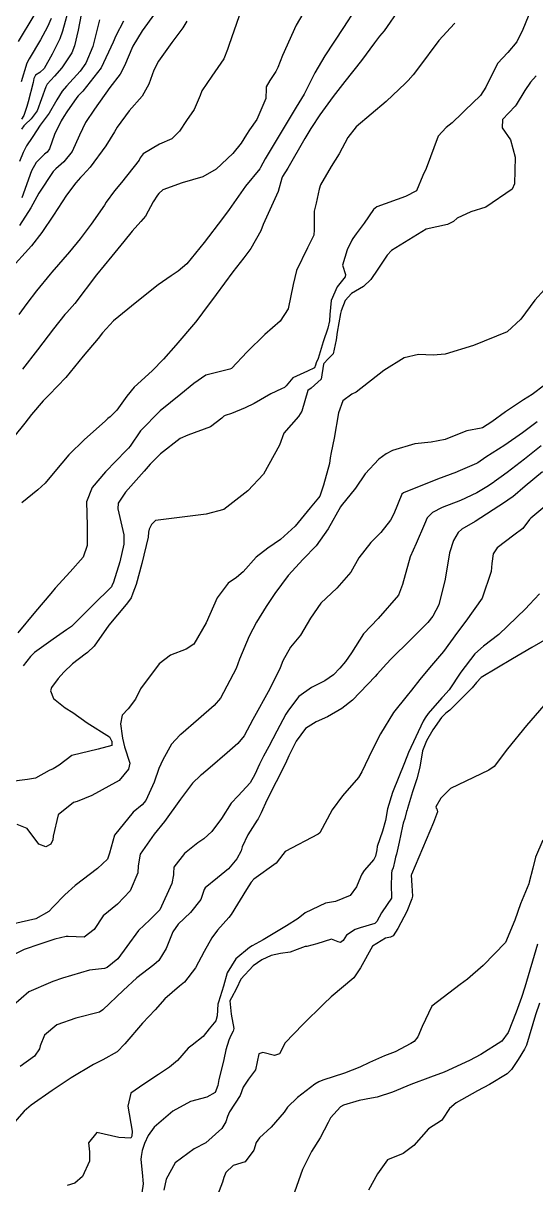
# Model space of a CAD drawing. Header units: feet. Extents: x 1313709 to 1317500, y 405869 to 411659.
# Drawn here: x 1316708.2 to 1316878.9, y 407965.1 to 408352.5 of the extents above; entities that cross this region are included whole.
import ezdxf

# ---------------------------------------------------------------- set-up
doc = ezdxf.new("R2010")
doc.units = ezdxf.units.FT
doc.layers.add('C-TOPO-MAJR', color=32, linetype='CONTINUOUS')

msp = doc.modelspace()

# ---------------------------------------------------------------- linework, layer by layer
at = {"layer": 'C-TOPO-MAJR'}
for points in [[(1316804.96, 408361.95), (1316799.1, 408351.91), (1316794.56, 408341.8), (1316793, 408337.72), (1316792.35, 408336.41), (1316790.37, 408333.39), (1316789.1, 408331.35), (1316789.08, 408330.77), (1316789.06, 408327.45), (1316786.01, 408320.44), (1316783.62, 408316.91), (1316782.56, 408315.35), (1316780.75, 408312.55), (1316777.99, 408309.04), (1316772.49, 408303.82), (1316767.99, 408301.31), (1316761.16, 408299.3), (1316754.71, 408296.94), (1316753.37, 408295.7), (1316752.98, 408295.21), (1316751.46, 408292.89), (1316748.96, 408288.2), (1316747.41, 408286.36), (1316744.5, 408283.12), (1316741.75, 408279.65), (1316737.73, 408274.85), (1316732.66, 408268.59), (1316725.4, 408259.06), (1316722.7, 408256.01), (1316722.11, 408255.38), (1316718.33, 408250.62), (1316713, 408243.54), (1316707.93, 408237.07)], [(1316818.78, 408357.04), (1316814.92, 408351.08), (1316808.69, 408341.61), (1316805.37, 408335.94), (1316803.37, 408331.93), (1316801.77, 408328.89), (1316799.1, 408324.5), (1316798.43, 408323.43), (1316792.46, 408313.41), (1316790.47, 408310.09), (1316788.76, 408307.27), (1316787.25, 408304.36), (1316786.99, 408303.95), (1316782.28, 408298.14), (1316776.83, 408290.36), (1316774.63, 408287.4), (1316768.52, 408279.39), (1316762.75, 408272.31), (1316759.86, 408269.84), (1316757.5, 408268.29), (1316753.2, 408265.27), (1316746.02, 408259.56), (1316738.3, 408253.24), (1316734.66, 408249.23), (1316733.16, 408247.4), (1316728.19, 408241.44), (1316722.43, 408234.39), (1316716.81, 408228.56), (1316714.82, 408226.6), (1316710.93, 408222.03), (1316708.78, 408219.08), (1316705.04, 408214.53)], [(1316723.56, 408358.28), (1316721.32, 408349.91), (1316720.39, 408347.35), (1316717.81, 408342.22), (1316715.19, 408337.39), (1316713.72, 408336.03), (1316712.23, 408335.21), (1316711.72, 408334.04), (1316711.53, 408332.74), (1316709.86, 408326.24), (1316709.39, 408324.76), (1316708.37, 408321.68), (1316707.6, 408320.55)], [(1316833.72, 408357.49), (1316828.41, 408349.99), (1316826.93, 408348.21), (1316825.26, 408345.97), (1316820.88, 408340.12), (1316815.34, 408333.04), (1316811.51, 408328.04), (1316806.96, 408321.93), (1316804.2, 408317.75), (1316803.98, 408317.38), (1316801.99, 408314.02), (1316796.3, 408304.16), (1316794.6, 408301.37), (1316794.39, 408300.85), (1316793.16, 408296.33), (1316788.66, 408286.65), (1316788.16, 408285.33), (1316787.37, 408283.23), (1316783.99, 408277.4), (1316781.64, 408274.23), (1316778, 408269.63), (1316772.47, 408261.99), (1316767.95, 408255.96), (1316766.04, 408253.31), (1316765.62, 408252.76), (1316759.07, 408245.17), (1316754.92, 408240.44), (1316751.11, 408236.59), (1316745.15, 408231.12), (1316742.66, 408228.07), (1316739.43, 408223.41), (1316737.16, 408221.26), (1316736.4, 408220.61), (1316735.5, 408219.74), (1316728.66, 408213.67), (1316723.42, 408208.52), (1316718.7, 408202.95), (1316715.49, 408199.07), (1316713.1, 408196.83), (1316707.74, 408192.58)], [(1316878.15, 408359.05), (1316874.6, 408350.4), (1316872.67, 408346.25), (1316869.68, 408342.77), (1316866.18, 408339.13), (1316862.27, 408331.21), (1316860.52, 408328.36), (1316855.27, 408323.38), (1316854.4, 408322.55), (1316851.1, 408319.34), (1316849.12, 408317.73), (1316846.39, 408314.88), (1316842.47, 408304.11), (1316841.29, 408301.69), (1316839.22, 408296.55), (1316835.59, 408294.73), (1316825.99, 408291.28), (1316824.86, 408290.39), (1316821.74, 408285.87), (1316819.15, 408282.29), (1316818.02, 408280.72), (1316817.72, 408280.2), (1316816.07, 408276.93), (1316814.56, 408271.82), (1316815.62, 408268.71), (1316815.42, 408267.87), (1316812.78, 408264.59), (1316810.81, 408260.07), (1316810.38, 408255.3), (1316810.19, 408253.19), (1316809.7, 408250.77), (1316808.17, 408246.23), (1316806.51, 408240.72), (1316805.78, 408239.2), (1316805.53, 408238.45), (1316805.21, 408237.58), (1316802.96, 408236.5), (1316798.03, 408234.21), (1316795.78, 408231.51), (1316795.23, 408231.06), (1316794.29, 408230.59), (1316790.69, 408228.91), (1316785.09, 408225.66), (1316782.12, 408224.18), (1316777.6, 408222.34), (1316775.45, 408221.65), (1316775.03, 408221.42), (1316774.36, 408220.76), (1316770.61, 408217.83), (1316763.06, 408215.11), (1316760.44, 408213.96), (1316753.93, 408208.84), (1316750.51, 408205.43), (1316748.44, 408203.1), (1316742.26, 408196.11), (1316739.81, 408192.47), (1316739.75, 408190.53), (1316741.74, 408181.88), (1316741.71, 408178.78), (1316740.36, 408172.81), (1316738.29, 408166.03), (1316737.76, 408164.82), (1316737.55, 408164.54), (1316731.4, 408158.42), (1316724.99, 408151.92), (1316724.27, 408151.3), (1316722.61, 408150.15), (1316718.12, 408147.07), (1316711.96, 408142.56), (1316710.64, 408141.33), (1316708.19, 408138.2)], [(1316762.75, 408353.18), (1316761.36, 408350.99), (1316757.73, 408346.13), (1316753.21, 408339.81), (1316751.74, 408336.83), (1316750.09, 408332.18), (1316747.87, 408328.16), (1316743.48, 408323.26), (1316739.44, 408317.79), (1316738.55, 408316.26), (1316735.77, 408311.67), (1316730.45, 408304.47), (1316728.02, 408301.79), (1316727.26, 408301.02), (1316725.71, 408299.32), (1316722.61, 408295.16), (1316718.29, 408288.49), (1316714.42, 408282.66), (1316710.92, 408278.29), (1316703.46, 408269.98)], [(1316852.03, 408352.56), (1316851.89, 408352.42), (1316846.66, 408346.7), (1316839.91, 408337.6), (1316838.13, 408335.28), (1316836.41, 408333.38), (1316835.6, 408332.53), (1316829.16, 408326.4), (1316819.16, 408317.94), (1316816.29, 408314.42), (1316813.47, 408309), (1316810.82, 408304.75), (1316807.2, 408298.56), (1316806.78, 408297.2), (1316805.77, 408292.45), (1316805.18, 408289.78), (1316805.14, 408283.62), (1316804.97, 408281.86), (1316802.9, 408277.56), (1316799.24, 408270.08), (1316798.13, 408265.36), (1316796.48, 408257.27), (1316793.79, 408253.16), (1316788.7, 408248.66), (1316782.85, 408242.92), (1316777.62, 408237.34), (1316777.05, 408237.07), (1316769.07, 408235.08), (1316765.03, 408232.38), (1316760.7, 408228.74), (1316753.82, 408223.25), (1316747.26, 408216.58), (1316743.85, 408211.48), (1316743.29, 408210.77), (1316742.47, 408209.97), (1316735.55, 408202.85), (1316731.21, 408197.62), (1316729.29, 408192.88), (1316729.55, 408184.94), (1316729.54, 408178.27), (1316728.12, 408174.4), (1316723.88, 408169.55), (1316718.86, 408164.12), (1316717.42, 408162.33), (1316712.31, 408156.26), (1316706.4, 408149.16)], [(1316711.73, 408355.13), (1316706.54, 408346.45)], [(1316780.14, 408354.95), (1316776.66, 408345.12), (1316776.29, 408343.73), (1316775.07, 408340.61), (1316771.02, 408334.88), (1316767.75, 408329.94), (1316767.17, 408328.43), (1316765.17, 408323.7), (1316762.56, 408320.06), (1316760.24, 408316.51), (1316757.66, 408313.94), (1316753.6, 408312.12), (1316748.15, 408308.94), (1316747.2, 408307.64), (1316746.77, 408306.88), (1316740.9, 408299.44), (1316738.65, 408296.58), (1316735.88, 408292.8), (1316735.24, 408291.84), (1316730.88, 408285.46), (1316727.19, 408280.62), (1316723.57, 408276.23), (1316717.77, 408269.49), (1316717.16, 408268.8), (1316712.6, 408263.3), (1316709.39, 408258.99), (1316706.69, 408255.38)], [(1316751.95, 408355.59), (1316747.86, 408350.03), (1316744.74, 408344.83), (1316741.94, 408338.31), (1316740.44, 408335.56), (1316737.1, 408331.04), (1316731.93, 408323.81), (1316728.96, 408319.38), (1316726.95, 408315.14), (1316724.53, 408309.68), (1316721.68, 408306.25), (1316719.02, 408303.94), (1316718.16, 408303.03), (1316713.34, 408295.78), (1316712.1, 408293.38), (1316710.75, 408290.89), (1316706.94, 408285.03)], [(1316733.61, 408353.61), (1316732.74, 408350.05), (1316731.35, 408344.76), (1316729.08, 408339.19), (1316727.19, 408336.55), (1316722.57, 408331.55), (1316721.13, 408329.89), (1316719.4, 408326.99), (1316716.88, 408322.46), (1316713.8, 408318.46), (1316711.39, 408314.73), (1316711.15, 408314.35), (1316709.27, 408311.65), (1316708.21, 408309.44), (1316707, 408306.39)], [(1316717.46, 408354.14), (1316716.32, 408351.34), (1316713.97, 408346.92), (1316710.16, 408340.61), (1316709.35, 408339.18), (1316707.47, 408332.96)], [(1316727.55, 408355.41), (1316726.54, 408350.19), (1316725.3, 408344.93), (1316724.41, 408342.67), (1316721.07, 408337.64), (1316718.66, 408334.85), (1316716.18, 408332.13), (1316715.76, 408331.35), (1316712.87, 408323.32), (1316710.81, 408320.65), (1316708.86, 408318.72), (1316708.45, 408318.32), (1316707.61, 408317.22)], [(1316741.57, 408353.24), (1316739.02, 408348.31), (1316738.11, 408346.21), (1316734.11, 408337.58), (1316728.04, 408329.88), (1316726.5, 408328.24), (1316726.03, 408327.69), (1316722.75, 408322.97), (1316721.73, 408321.41), (1316720.8, 408319.99), (1316718.62, 408315.42), (1316716.9, 408310.57), (1316716.12, 408309.52), (1316715.32, 408308.81), (1316712.53, 408306.02), (1316710.95, 408303.26), (1316707.77, 408294.31)], [(1316879.09, 408334.93), (1316877.2, 408332.85), (1316875.32, 408330.05), (1316872.43, 408325.25), (1316872.05, 408324.83), (1316867.87, 408320.37), (1316867.72, 408317.65), (1316870.55, 408313.59), (1316872.07, 408307.82), (1316871.88, 408298.92), (1316871.1, 408297.2), (1316862.27, 408291.18), (1316857.29, 408289.65), (1316852.82, 408287.54), (1316851.54, 408286.43), (1316849.55, 408285.4), (1316842.47, 408283.77), (1316830.86, 408276.74), (1316829.49, 408275.16), (1316826.35, 408270.47), (1316824, 408267.05), (1316821.55, 408264.72), (1316817.62, 408262.39), (1316815.46, 408260.02), (1316814.09, 408256.58), (1316813.89, 408255.68), (1316812.84, 408249.47), (1316812.5, 408246.85), (1316811.51, 408242.18), (1316809.79, 408240.56), (1316808.32, 408238.98), (1316808.25, 408238.76), (1316807.41, 408233.75), (1316804.17, 408230.8), (1316803.02, 408230.02), (1316801.01, 408223.06), (1316799.93, 408221.38), (1316794.97, 408215.77), (1316793.56, 408211.77), (1316788.24, 408202.08), (1316783.05, 408196.53), (1316775, 408190.31), (1316769.13, 408188.76), (1316752.29, 408186.69), (1316750.97, 408185.28), (1316750.15, 408183.8), (1316749.95, 408182.73), (1316749.78, 408181.13), (1316747.75, 408172.27), (1316745.77, 408165.33), (1316744.76, 408162.36), (1316744.17, 408160.85), (1316743.98, 408160.51), (1316742.48, 408158.66), (1316736.75, 408151.68), (1316731.78, 408144.7), (1316729.64, 408142.64), (1316728.84, 408142.09), (1316724.65, 408138.8), (1316721.76, 408136.03), (1316719.84, 408133.92), (1316717.57, 408130.9), (1316717.29, 408129.77), (1316718.3, 408127.3), (1316722.17, 408124.13), (1316724.7, 408122.55), (1316729.53, 408119.18), (1316736.96, 408114.47), (1316737.64, 408113.16), (1316737.67, 408113.04), (1316737.7, 408111.61), (1316733.2, 408110.37), (1316724.43, 408108.25), (1316720.18, 408104.99), (1316718.16, 408103.79), (1316716.83, 408103.21), (1316712.33, 408100.73), (1316709.61, 408100.26), (1316703.46, 408099.47)], [(1316881.84, 408263.65), (1316878.7, 408260.09), (1316873.95, 408253.75), (1316869.42, 408249.61), (1316858.25, 408244.96), (1316848.74, 408242.07), (1316844.76, 408241.74), (1316839.93, 408241.97), (1316835.11, 408240.88), (1316828.37, 408236.68), (1316819.12, 408229.43), (1316817.69, 408228.74), (1316814.66, 408226.51), (1316813.28, 408222.53), (1316811.74, 408214.07), (1316810.75, 408209.33), (1316810.5, 408207.53), (1316810.21, 408205.6), (1316808.27, 408198.42), (1316806.98, 408194.77), (1316806.61, 408194.22), (1316803.81, 408190.92), (1316798.84, 408184.72), (1316793.92, 408180.3), (1316789.7, 408177.44), (1316785.84, 408174.37), (1316781.5, 408169.57), (1316779.2, 408167.64), (1316776.42, 408165.73), (1316772.84, 408160.9), (1316769.15, 408152.56), (1316765, 408145.37), (1316762.51, 408143.76), (1316757.23, 408141.72), (1316753.5, 408138.85), (1316747.26, 408130.46), (1316745.58, 408127.09), (1316743.18, 408123.82), (1316741.21, 408121.68), (1316740.57, 408118.85), (1316741.14, 408114.8), (1316741.24, 408114.07), (1316741.9, 408111.2), (1316743.72, 408105.7), (1316743.25, 408103.73), (1316740.13, 408099.96), (1316731.07, 408094.95), (1316726.16, 408092.96), (1316724.99, 408092.53), (1316719.78, 408088.43), (1316718.21, 408081.31), (1316718.07, 408080.07), (1316717.43, 408078.73), (1316715.73, 408077.84), (1316713.42, 408078.66), (1316709.55, 408083.87), (1316706.17, 408085.23)], [(1316881.83, 408231.77), (1316877.79, 408228.65), (1316874.84, 408226.87), (1316868.83, 408222.86), (1316864.34, 408219.52), (1316861.26, 408217.59), (1316860.79, 408217.43), (1316856, 408216.57), (1316855.14, 408216.26), (1316848.75, 408213.67), (1316844.16, 408212.8), (1316838.66, 408212.16), (1316831.23, 408209.99), (1316829.09, 408208.86), (1316826.68, 408207.09), (1316822.17, 408202.25), (1316818.88, 408197.38), (1316814.12, 408191.55), (1316813.88, 408191.22), (1316809.79, 408183.82), (1316805.8, 408178.2), (1316801.5, 408173.78), (1316796.5, 408168.35), (1316792.03, 408162.33), (1316789.11, 408158.01), (1316785.92, 408152.72), (1316783.42, 408148.04), (1316780.26, 408140.42), (1316779.09, 408137.33), (1316773.87, 408127.36), (1316771.83, 408124.91), (1316766.56, 408120.4), (1316760.71, 408115.23), (1316760.42, 408114.99), (1316757.6, 408111.99), (1316754.72, 408106.83), (1316753.41, 408103.95), (1316751.77, 408099.41), (1316749.02, 408093.27), (1316747.79, 408091.81), (1316744.77, 408089.39), (1316738.6, 408081.67), (1316736.92, 408075.72), (1316736.28, 408073.69), (1316732.91, 408070.6), (1316725.52, 408064.88), (1316722.11, 408061.81), (1316718.17, 408057.75), (1316716.75, 408056.2), (1316712.43, 408053.77), (1316705.04, 408052.15)], [(1316879.46, 408219.51), (1316874.52, 408215.87), (1316868.6, 408211.77), (1316862.33, 408207.75), (1316859.71, 408205.93), (1316859.22, 408205.63), (1316852.96, 408202.96), (1316852.59, 408202.81), (1316846.23, 408200.43), (1316834.88, 408195.92), (1316834.36, 408195.44), (1316831.65, 408188.87), (1316830.61, 408186.8), (1316827.31, 408182.59), (1316824.02, 408179.28), (1316819.99, 408174.16), (1316817.31, 408169.43), (1316812.68, 408164.07), (1316807.37, 408159.04), (1316803.93, 408154.09), (1316800.54, 408148.42), (1316797.21, 408144.4), (1316794.69, 408139.85), (1316793.83, 408137.53), (1316790.31, 408130.54), (1316784.66, 408120.22), (1316781.76, 408114.79), (1316779.74, 408112.27), (1316776.13, 408109.09), (1316770.51, 408104.25), (1316767.56, 408101.8), (1316767.3, 408101.6), (1316764.62, 408098.99), (1316762.24, 408095.9), (1316760.63, 408093.7), (1316755.25, 408086.27), (1316751.79, 408081.96), (1316747.16, 408075.3), (1316746.46, 408071.48), (1316746.35, 408069.07), (1316743.86, 408063.08), (1316739.59, 408058.7), (1316734.81, 408054.79), (1316731.86, 408050.21), (1316728.54, 408047.63), (1316723.13, 408047.83), (1316722.47, 408047.9), (1316718.7, 408046.97), (1316713.77, 408045.29), (1316708.47, 408043.49), (1316700.31, 408039.5)], [(1316880.71, 408211.5), (1316875.23, 408207.07), (1316869.44, 408202.7), (1316867.39, 408201.26), (1316865.08, 408199.53), (1316864.85, 408199.36), (1316862.69, 408197.92), (1316859.32, 408195.88), (1316853.86, 408193.35), (1316847.82, 408191), (1316844.51, 408189.35), (1316842.8, 408187.58), (1316841.85, 408185.46), (1316839.13, 408178.96), (1316837.11, 408174.56), (1316834.59, 408165.27), (1316833.22, 408161.7), (1316826.41, 408153.98), (1316821.52, 408148.81), (1316817.58, 408142.51), (1316815.53, 408139.58), (1316813.66, 408137.34), (1316811.57, 408135.17), (1316808.69, 408133.11), (1316804.27, 408130.95), (1316800.01, 408127.9), (1316796.55, 408123.35), (1316795.73, 408122.03), (1316792.66, 408116.41), (1316789.97, 408111.22), (1316788.28, 408108.08), (1316786.96, 408105.41), (1316785.39, 408101.93), (1316783.81, 408099.14), (1316779.79, 408094.82), (1316777.48, 408092.33), (1316774.25, 408087.29), (1316771.04, 408082.92), (1316768.38, 408080.5), (1316766.35, 408079.09), (1316761.89, 408075.58), (1316758.42, 408070.96), (1316758.26, 408069.04), (1316758.28, 408068.47), (1316757.72, 408065.53), (1316753.67, 408056.76), (1316750.37, 408053.42), (1316746.6, 408049.93), (1316742.66, 408044.52), (1316739.68, 408040.43), (1316736.19, 408037.49), (1316735.31, 408037.23), (1316730.24, 408036.69), (1316721.3, 408033.95), (1316718.1, 408032.83), (1316717.25, 408032.54), (1316710.07, 408029.39), (1316704.92, 408025.01)], [(1316881.21, 408202.82), (1316875.47, 408198.04), (1316871.34, 408194.56), (1316870.8, 408194.15), (1316868.55, 408192.64), (1316858.78, 408186.3), (1316854.38, 408183.7), (1316853.14, 408182.64), (1316851.55, 408180.01), (1316850.24, 408175.89), (1316848.82, 408167.05), (1316846.62, 408158.48), (1316844.66, 408154.75), (1316842.95, 408152.61), (1316837.22, 408146.88), (1316830.75, 408140.48), (1316829.23, 408138.86), (1316826.12, 408135.41), (1316825.44, 408134.65), (1316817.86, 408126.75), (1316814.37, 408123.93), (1316809.58, 408121.18), (1316805.81, 408119.52), (1316802.28, 408117.21), (1316799.09, 408113.01), (1316796.73, 408108.18), (1316795.53, 408105.6), (1316789.36, 408093.37), (1316787.45, 408089.08), (1316787.07, 408088.27), (1316786.48, 408087.13), (1316786.19, 408086.64), (1316783.08, 408081.84), (1316781.19, 408077.74), (1316780.75, 408076.42), (1316779.38, 408073.79), (1316776.55, 408070.44), (1316772.94, 408067.48), (1316768.76, 408064.16), (1316768.48, 408063.6), (1316767.4, 408060.26), (1316763.9, 408055.93), (1316759.87, 408052.01), (1316758.06, 408049.4), (1316755.81, 408043.88), (1316753.35, 408039.88), (1316751.69, 408038.42), (1316746, 408034.04), (1316741.47, 408029.89), (1316734.73, 408023.42), (1316733.58, 408022.69), (1316725.76, 408020.63), (1316719.34, 408018.43), (1316715.25, 408014.94), (1316713.84, 408011.39), (1316713.56, 408010.44), (1316711.99, 408007.99), (1316707.13, 408004.56)], [(1316881.94, 408191.26), (1316877.31, 408187.45), (1316876.87, 408186.94), (1316874.64, 408184), (1316871.65, 408181.7), (1316866.14, 408177.57), (1316864.81, 408175.51), (1316864.33, 408172.32), (1316864.05, 408169.61), (1316861.08, 408160.68), (1316855.71, 408153.1), (1316852.91, 408149.39), (1316848.22, 408142.94), (1316843.5, 408137.47), (1316840.34, 408133.62), (1316837.6, 408130), (1316836.1, 408128.22), (1316831.61, 408122.58), (1316827.26, 408115.5), (1316824.41, 408110.06), (1316820.99, 408102.83), (1316819.9, 408100.87), (1316814.58, 408094.83), (1316811.15, 408090.17), (1316807.05, 408082.5), (1316806.51, 408082.02), (1316795.49, 408076.22), (1316794.66, 408075.18), (1316792.5, 408072.37), (1316785.07, 408067.02), (1316784.1, 408065.97), (1316782.54, 408063.59), (1316777.44, 408055.27), (1316776.65, 408054.24), (1316772.89, 408050), (1316771.07, 408047.49), (1316768.51, 408042.87), (1316765.63, 408037.42), (1316761.87, 408032.64), (1316760.31, 408031.37), (1316755.38, 408027.1), (1316752.2, 408023.47), (1316747.9, 408018.95), (1316742.01, 408012.05), (1316739.46, 408009.44), (1316734.77, 408006.77), (1316731.6, 408005.16), (1316724.21, 408000.72), (1316717.78, 407996.46), (1316710.88, 407991.6), (1316708.46, 407989.63), (1316705.32, 407985.96)], [(1316880.23, 408162.13), (1316876.92, 408158.64), (1316875.54, 408157.18), (1316866.66, 408148.64), (1316861.5, 408144.68), (1316858.65, 408142.2), (1316853.95, 408136), (1316850.08, 408130.13), (1316848.03, 408127.85), (1316847.65, 408127.47), (1316843.1, 408122.24), (1316842.09, 408120.86), (1316841.39, 408119.67), (1316836.58, 408109.23), (1316835.26, 408105.76), (1316831.28, 408095.9), (1316829.54, 408090.43), (1316828.88, 408086.57), (1316827.84, 408083), (1316826.12, 408077.92), (1316825.95, 408076.79), (1316825.59, 408074.64), (1316824.97, 408073.53), (1316821.82, 408069.86), (1316821.04, 408068.7), (1316820.59, 408067.7), (1316819.19, 408064.43), (1316817.13, 408061.6), (1316812.23, 408059.58), (1316808.85, 408059.03), (1316802.18, 408055.79), (1316799.76, 408053.92), (1316795.88, 408051.41), (1316788.09, 408046.75), (1316784.43, 408044.73), (1316783.56, 408044.24), (1316779.04, 408040.41), (1316776.13, 408035.73), (1316774.92, 408031.33), (1316773.21, 408025.95), (1316773.04, 408025.35), (1316772.8, 408021.41), (1316772.38, 408019.75), (1316770.09, 408017.07), (1316768.14, 408014.47), (1316764.5, 408011.66), (1316763.2, 408010.61), (1316759.58, 408006.5), (1316756.89, 408004.29), (1316753.24, 408001.83), (1316748.36, 407998.61), (1316744.05, 407995.67), (1316743.05, 407991.33), (1316744.47, 407982.94), (1316744.41, 407981.26), (1316744, 407980.56), (1316740.1, 407980.8), (1316732.75, 407982.51), (1316729.99, 407979.02), (1316730.32, 407976.07), (1316730.3, 407972.92), (1316727.93, 407967.8), (1316725.41, 407965.63), (1316722.78, 407964.81)], [(1316883.37, 408147.63), (1316877.66, 408144.32), (1316871.17, 408140.51), (1316860.74, 408134.31), (1316859.17, 408132.66), (1316857.72, 408130.78), (1316850.29, 408123.4), (1316849.03, 408122.4), (1316847.56, 408120.98), (1316844.62, 408116.83), (1316842.53, 408113.2), (1316841.22, 408109.77), (1316840.28, 408104.4), (1316839.3, 408100.45), (1316837.91, 408096.14), (1316836.24, 408090.62), (1316836.1, 408090.16), (1316835.92, 408089.61), (1316835.28, 408087.24), (1316834.81, 408085.71), (1316834.51, 408084.72), (1316833.42, 408079.36), (1316832.52, 408075.37), (1316832.25, 408074.38), (1316831.99, 408073.19), (1316831.42, 408070.83), (1316831.04, 408069.81), (1316830.9, 408069.01), (1316830.84, 408068), (1316830.74, 408065.35), (1316830.91, 408060.66), (1316829.45, 408058.59), (1316827.6, 408055.81), (1316825.95, 408052.85), (1316825.33, 408052.25), (1316820.5, 408050.76), (1316818.81, 408050.19), (1316815.94, 408048.29), (1316814.81, 408046.59), (1316813.91, 408045.86), (1316813.12, 408046.05), (1316810.93, 408046.99), (1316806.04, 408045.41), (1316802.72, 408044.59), (1316802.1, 408044.52), (1316799.46, 408043.6), (1316797.16, 408042.6), (1316793.94, 408042.21), (1316790.82, 408041.51), (1316787.65, 408040.07), (1316784.75, 408038.1), (1316780.69, 408033.64), (1316779.25, 408030.56), (1316777.53, 408027.44), (1316777, 408026.44), (1316777.5, 408022), (1316778.37, 408017.16), (1316778.13, 408016.33), (1316777.32, 408014.86), (1316776.65, 408013.34), (1316775.69, 408010.09), (1316775.08, 408006.84), (1316774.48, 408004.53), (1316773.33, 408000.13), (1316772.99, 407998.16), (1316772.13, 407995.86), (1316769.4, 407994.27), (1316763.89, 407992.82), (1316758.07, 407989.57), (1316751.83, 407984.23), (1316749.85, 407981.45), (1316748.56, 407978.87), (1316747.83, 407976.54), (1316747.47, 407974.5), (1316747.43, 407973.51), (1316747.77, 407969.16), (1316748.17, 407965.35), (1316747.71, 407962.35)], [(1316883.13, 408126.55), (1316875.92, 408118.22), (1316869.55, 408110.49), (1316865.06, 408104.56), (1316863.27, 408103.36), (1316850.54, 408097.25), (1316847.35, 408094), (1316845.7, 408091.1), (1316845.75, 408090.69), (1316845.99, 408090.41), (1316846.18, 408089.46), (1316844.88, 408085.9), (1316837.52, 408068.61), (1316837.43, 408068.33), (1316837.62, 408064.88), (1316837.86, 408061.37), (1316837.69, 408060.46), (1316835.96, 408056.25), (1316832.96, 408050.52), (1316831.48, 408048.08), (1316830.54, 408047.63), (1316828.84, 408047.28), (1316824.55, 408044.63), (1316820.61, 408037.41), (1316818.33, 408034.04), (1316810.8, 408027.72), (1316808.39, 408025.46), (1316801.37, 408018.53), (1316795.49, 408012.42), (1316793.63, 408008.69), (1316791.89, 408008.2), (1316788.02, 408009.16), (1316786.7, 408008.73), (1316785.62, 408003.42), (1316783.26, 408000.31), (1316781.44, 407997.63), (1316780.5, 407994.86), (1316776.9, 407989.37), (1316776.27, 407987.86), (1316775.68, 407986.05), (1316774.34, 407983.88), (1316769.08, 407979.07), (1316765.15, 407977.07), (1316758.81, 407972.38), (1316755.81, 407966.92), (1316755.02, 407963.22)], [(1316881.31, 408080.04), (1316878.91, 408074.39), (1316877.94, 408070.67), (1316876.81, 408065.97), (1316876.6, 408065.44), (1316873.86, 408058.81), (1316871.99, 408053.29), (1316868.87, 408045.91), (1316861.46, 408038.17), (1316856.19, 408033.64), (1316853.79, 408031.83), (1316844.38, 408024.63), (1316841.07, 408017.85), (1316839.67, 408014.43), (1316838.42, 408012.9), (1316837.36, 408012.14), (1316832.12, 408009.46), (1316828.51, 408008.08), (1316823.52, 408005.89), (1316820.34, 408004.3), (1316815.18, 408002.34), (1316808.01, 407999.91), (1316806.68, 407999.39), (1316805.36, 407998.64), (1316801.06, 407995.32), (1316799.52, 407994.19), (1316796.24, 407990.9), (1316795.13, 407989.32), (1316790.82, 407984.33), (1316786.87, 407980.7), (1316785.76, 407979.18), (1316785.08, 407976.59), (1316782.16, 407972.7), (1316778.09, 407971.53), (1316775.66, 407969.2), (1316774.99, 407967.48), (1316774.64, 407965.99), (1316772.37, 407960.12)], [(1316879.5, 408045.28), (1316875.35, 408030.97), (1316874.24, 408027.57), (1316872.44, 408022.62), (1316869.81, 408015.89), (1316867.65, 408013.02), (1316860.65, 408008.56), (1316856.88, 408006.5), (1316848.48, 408002.61), (1316843.88, 408001.01), (1316837.28, 407998.52), (1316831.23, 407995.92), (1316826.1, 407994.24), (1316824.27, 407993.92), (1316820.1, 407993.13), (1316814.85, 407991.58), (1316813.88, 407991.02), (1316810.54, 407987.36), (1316809.74, 407985.79), (1316807.16, 407980.7), (1316804.23, 407976.22), (1316801.21, 407970.2), (1316797.95, 407960.68)], [(1316880.18, 408025.64), (1316878.9, 408021.78), (1316875.84, 408011.69), (1316875.25, 408010.34), (1316873.04, 408006.86), (1316870.82, 408003.51), (1316869.41, 408002.03), (1316863.59, 407998.56), (1316859.55, 407996.45), (1316852.4, 407992.38), (1316850.19, 407990.46), (1316847.87, 407986.92), (1316847.51, 407986.56), (1316843.24, 407983.73), (1316838.36, 407978.22), (1316834.8, 407975.47), (1316829.52, 407973.35), (1316826.22, 407968.75), (1316823.23, 407963.28)]]:
    msp.add_lwpolyline(points, dxfattribs=at)

doc.saveas('drawing.dxf')
